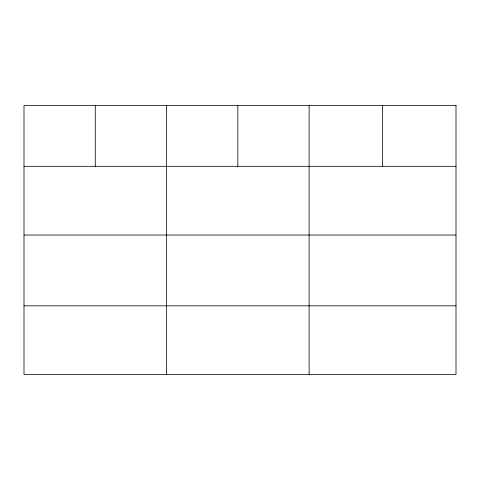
<?xml version="1.0" encoding="UTF-8"?>
<svg xmlns="http://www.w3.org/2000/svg" width="480" height="480" viewBox="0 0 480 480"><rect width="100%" height="100%" fill="white"/><g stroke="black" fill="none" stroke-linecap="round" stroke-linejoin="round"><path stroke-width="0.72" d="M24 166.308L456 166.308M24 235.026L456 235.026M24 305.826L456 305.826M382.56 105.45L382.56 166.308M309.12 105.45L309.12 374.55M237.84 105.45L237.84 166.308M166.56 105.45L166.56 374.55M95.28 105.45L95.28 166.308M456 105.45L24 105.45L24 374.55L456 374.55L456 105.45"/></g></svg>
